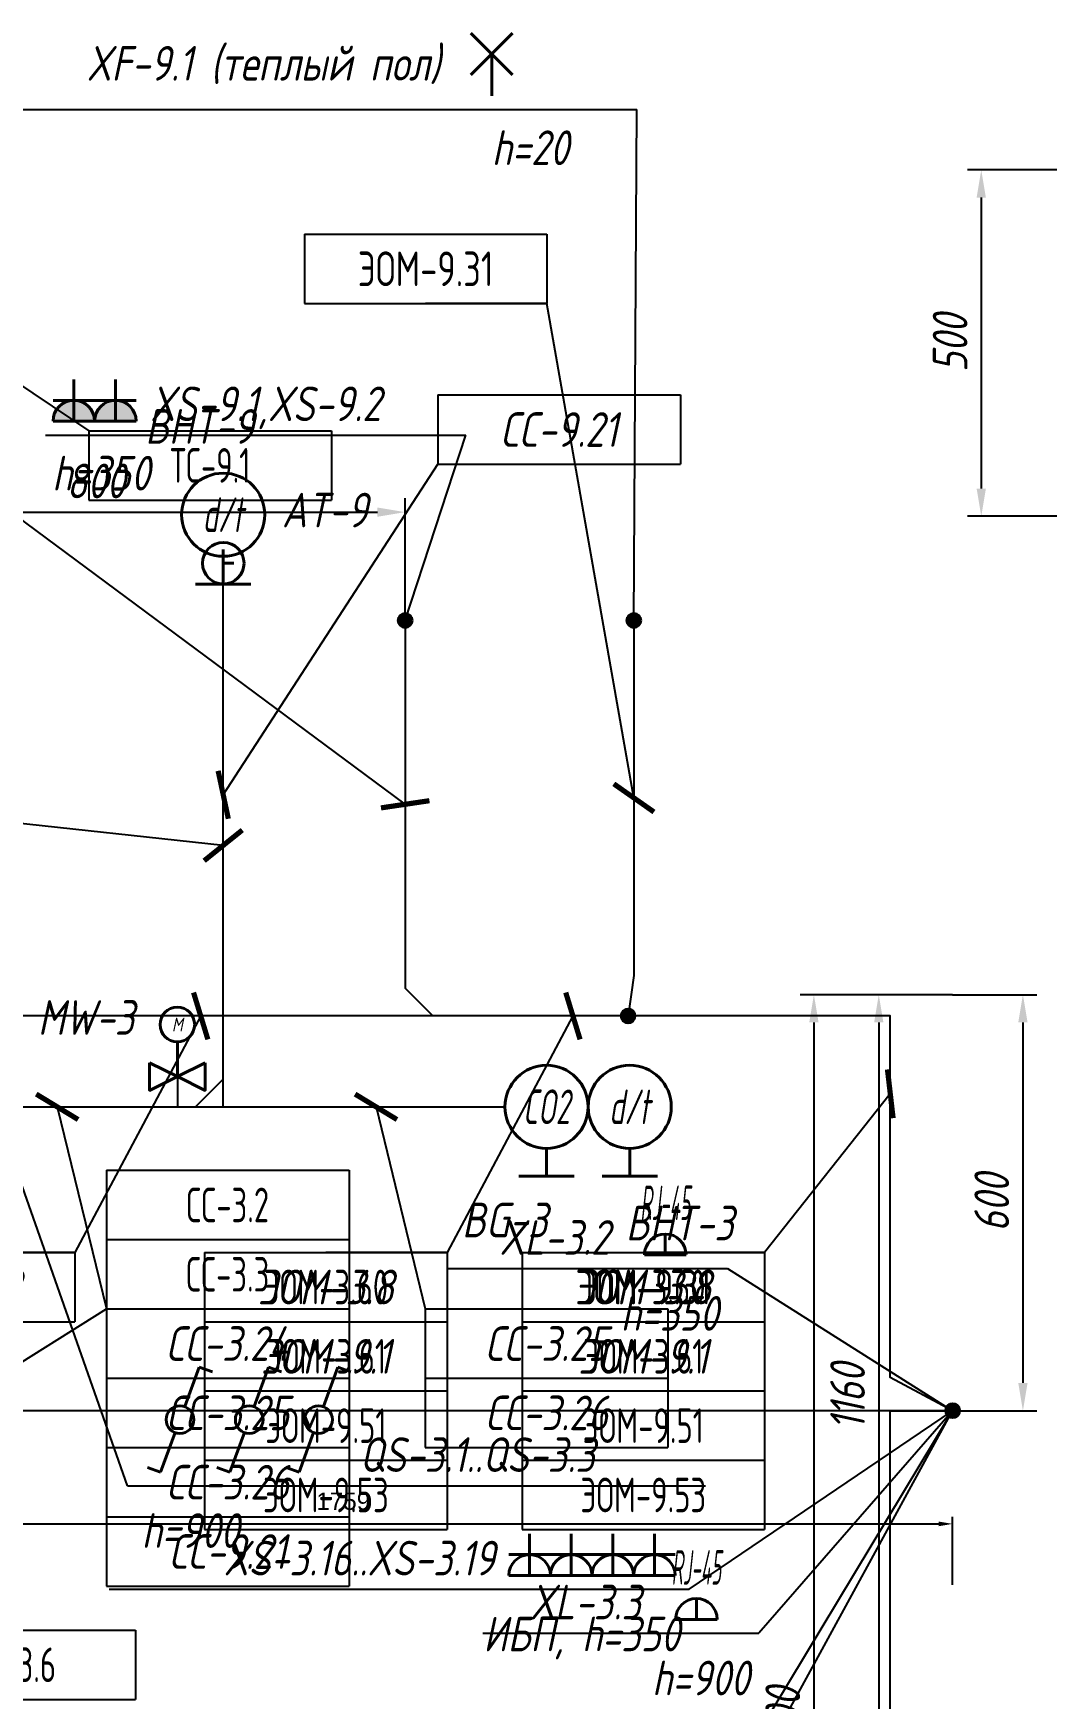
# Model space of a CAD drawing. Header units: millimetres. Extents: x -8189 to 16488, y -6763 to 17206.
# Drawn here: x 7465 to 8927, y 12224 to 14627 of the extents above; entities that cross this region are included whole.
import ezdxf
from ezdxf.enums import TextEntityAlignment as Align

# ---------------------------------------------------------------- set-up
doc = ezdxf.new("R2010")
doc.units = ezdxf.units.MM
doc.linetypes.add('DASHED', pattern=[19.05, 12.7, -6.35])
for name, color, linetype in [('02 Розетки', 7, 'Continuous'), ('03 Стационарное ЭО', 7, 'Continuous'), ('04 Освещение', 7, 'Continuous'), ('05 Слаботочка', 7, 'Continuous'), ('06 Авт-ка климата', 7, 'Continuous'), ('07 Авт-ка общая', 7, 'Continuous'), ('08 Пож. и техн. сигн.', 7, 'Continuous'), ('10 Привязка', 7, 'Continuous'), ('12 Трассы и коробки 220', 7, 'Continuous'), ('14 Лотки', 7, 'Continuous')]:
    doc.layers.add(name, color=color, linetype=linetype)
doc.layers.add('11 Привязка размеры', color=7, linetype='Continuous', plot=False)
doc.styles.add('GOST typeA', font='GOST_A.TTF')
doc.styles.get("Standard").update_dxf_attribs({"font": 'arial.ttf'})
doc.styles.add('ГОСТ-ISOCPEUR', font='isocpeui.ttf', dxfattribs={"width": 0.8})
doc.linetypes.add('220V_LINE', pattern='A,0.2,-0.05,["~220V",Standard,S=0.1,R=0,X=0,Y=-0.05],-0.4,0.1', length=0.75)
doc.dimstyles.new('ISO-25', dxfattribs={"dimtxt": 2.5, "dimasz": 2.5, "dimexe": 1.25, "dimexo": 0.625, "dimtad": 1, "dimtxsty": 'Standard', "dimcen": 2.5, "dimadec": 0, "dimazin": 0, "dimtfac": 1, "dimtmove": 0, "dimatfit": 3, "dimfxl": 1, "dimarcsym": 0})

# ---------------------------------------------------------------- blocks, each defined once
blk = doc.blocks.new('*D80')
at = {"layer": '11 Привязка размеры', "color": 0, "lineweight": -2}
for p, q in [((7201.2, 13780.1), (7201.2, 13956.3)), ((8001.2, 13780.1), (8001.2, 13956.3)), ((7241.2, 13936.3), (7961.2, 13936.3))]:
    blk.add_line(p, q, dxfattribs=at)
at = {"layer": '11 Привязка размеры', "color": 0}
for points in [[(7241.2, 13943), (7241.2, 13929.7), (7201.2, 13936.3)], [(7961.2, 13929.7), (7961.2, 13943), (8001.2, 13936.3)]]:
    blk.add_solid(points, dxfattribs=at)
at = {"layer": 'Defpoints', "color": 0}
for p in [(8001.2, 13936.3), (7201.2, 13780.1), (8001.2, 13780.1)]:
    blk.add_point(p, dxfattribs=at)
at = {"layer": '11 Привязка размеры', "color": 0, "insert": (7554.9, 13981.3), "char_height": 50, "attachment_point": 5, "style": 'ГОСТ-ISOCPEUR'}
blk.add_mtext('800', dxfattribs=at)
blk = doc.blocks.new('датчик CO2')
at = {"color": 0, "lineweight": -2}
for p, q in [((0, 2), (0, 0)), ((-2, 0), (2, 0))]:
    blk.add_line(p, q, dxfattribs=at)
blk.add_circle((0, 5), 3, dxfattribs=at)
at = {"color": 0, "lineweight": -2, "style": 'ГОСТ-ISOCPEUR', "width": 0.6}
blk.add_text('CO2', height=2.5, rotation=360, dxfattribs=at).set_placement((-0.01, 5), align=Align.MIDDLE_CENTER)
blk = doc.blocks.new('вентиль с электроприводом')
at = {"color": 0, "linetype": 'DASHED', "lineweight": -2}
blk.add_line((0, 2.5), (0, 0), dxfattribs=at)
at = {"color": 0, "lineweight": -2}
for points in [[(-2, 1), (-2, -1), (0, 0), (-2, 1)], [(2, 1), (2, -1), (0, 0), (2, 1)]]:
    blk.add_lwpolyline(points, dxfattribs=at)
blk.add_circle((0, 3.75), 1.25, dxfattribs=at)
at = {"color": 0, "lineweight": -2, "style": 'ГОСТ-ISOCPEUR', "width": 0.8}
blk.add_text('M', height=1, rotation=360, dxfattribs=at).set_placement((0, 3.75), align=Align.MIDDLE_CENTER)
blk = doc.blocks.new('стац. точка')
at = {"color": 0, "lineweight": -2}
for p, q in [((-1.5, 1.5), (1.5, -1.5)), ((1.5, 1.5), (-1.5, -1.5)), ((0, 0), (0, -3))]:
    blk.add_line(p, q, dxfattribs=at)
blk = doc.blocks.new('розетка скрытая трехполюсная')
at = {"color": 0, "lineweight": -2}
for p, q in [((0, 0), (0, 3)), ((-1.5, 1.5), (1.5, 1.5)), ((-1.5, 0), (1.5, 0))]:
    blk.add_line(p, q, dxfattribs=at)
blk.add_arc((0, 0), 1.5, 0, 180, dxfattribs=at)
blk = doc.blocks.new('*D123')
at = {"layer": '11 Привязка размеры', "color": 0, "lineweight": -2}
for p, q in [((8791.2, 13240.1), (8571, 13240.1)), ((8591, 13200.1), (8591, 11180.4)), ((8791.2, 11140.4), (8571, 11140.4))]:
    blk.add_line(p, q, dxfattribs=at)
at = {"layer": '11 Привязка размеры', "color": 0}
for points in [[(8597.7, 13200.1), (8584.3, 13200.1), (8591, 13240.1)], [(8584.3, 11180.4), (8597.7, 11180.4), (8591, 11140.4)]]:
    blk.add_solid(points, dxfattribs=at)
at = {"layer": 'Defpoints', "color": 0}
for p in [(8791.2, 13240.1), (8591, 11140.4), (8791.2, 11140.4)]:
    blk.add_point(p, dxfattribs=at)
at = {"layer": '11 Привязка размеры', "color": 0, "insert": (8546, 12190.2), "char_height": 50, "attachment_point": 5, "rotation": 90, "style": 'ГОСТ-ISOCPEUR'}
blk.add_mtext('2100', dxfattribs=at)
blk = doc.blocks.new('*D124')
at = {"layer": '11 Привязка размеры', "color": 0, "lineweight": -2}
for p, q in [((8791.2, 13240.1), (8912.6, 13240.1)), ((8892.6, 13200.1), (8892.6, 12679.9)), ((8801.2, 12639.9), (8912.6, 12639.9))]:
    blk.add_line(p, q, dxfattribs=at)
at = {"layer": '11 Привязка размеры', "color": 0}
for points in [[(8899.3, 13200.1), (8885.9, 13200.1), (8892.6, 13240.1)], [(8885.9, 12679.9), (8899.3, 12679.9), (8892.6, 12639.9)]]:
    blk.add_solid(points, dxfattribs=at)
at = {"layer": 'Defpoints', "color": 0}
for p in [(8791.2, 13240.1), (8801.2, 12639.9), (8892.6, 12639.9)]:
    blk.add_point(p, dxfattribs=at)
at = {"layer": '11 Привязка размеры', "color": 0, "insert": (8847.6, 12940), "char_height": 50, "attachment_point": 5, "rotation": 90, "style": 'ГОСТ-ISOCPEUR'}
blk.add_mtext('600', dxfattribs=at)
blk = doc.blocks.new('розетка скрытая трехполюсная IP54')
at = {"lineweight": -2}
h = blk.add_hatch(color=0, dxfattribs=at)
h.paths.add_polyline_path([(0, 0), (0, 1.5, 0.414214), (-1.5, 0)])
h.paths.add_polyline_path([(1.5, 0, 0.414214), (0, 1.5), (0, 0)])
at = {"color": 0, "lineweight": -2}
for p, q in [((0, 0), (0, 3)), ((-1.5, 1.5), (1.5, 1.5)), ((-1.5, 0), (1.5, 0))]:
    blk.add_line(p, q, dxfattribs=at)
blk.add_arc((0, 0), 1.5, 0, 180, dxfattribs=at)
blk = doc.blocks.new('*D128')
at = {"layer": '11 Привязка размеры', "color": 0, "lineweight": -2}
for p, q in [((8951.2, 14430.1), (8812.5, 14430.1)), ((8832.5, 14390.1), (8832.5, 13970.3)), ((8951.2, 13930.3), (8812.5, 13930.3))]:
    blk.add_line(p, q, dxfattribs=at)
at = {"layer": '11 Привязка размеры', "color": 0}
for points in [[(8839.2, 14390.1), (8825.8, 14390.1), (8832.5, 14430.1)], [(8825.8, 13970.3), (8839.2, 13970.3), (8832.5, 13930.3)]]:
    blk.add_solid(points, dxfattribs=at)
at = {"layer": 'Defpoints', "color": 0}
for p in [(8951.2, 14430.1), (8832.5, 13930.3), (8951.2, 13930.3)]:
    blk.add_point(p, dxfattribs=at)
at = {"layer": '11 Привязка размеры', "color": 0, "insert": (8787.5, 14180.2), "char_height": 50, "attachment_point": 5, "rotation": 90, "style": 'ГОСТ-ISOCPEUR'}
blk.add_mtext('500', dxfattribs=at)
blk = doc.blocks.new('*D154')
at = {"layer": '11 Привязка размеры', "color": 0, "lineweight": -2}
for p, q in [((8791.2, 13240.1), (8664.6, 13240.1)), ((8684.6, 13200.1), (8684.6, 12120.1)), ((8791.2, 12080.1), (8664.6, 12080.1))]:
    blk.add_line(p, q, dxfattribs=at)
at = {"layer": '11 Привязка размеры', "color": 0}
for points in [[(8691.3, 13200.1), (8677.9, 13200.1), (8684.6, 13240.1)], [(8677.9, 12120.1), (8691.3, 12120.1), (8684.6, 12080.1)]]:
    blk.add_solid(points, dxfattribs=at)
at = {"layer": 'Defpoints', "color": 0}
for p in [(8791.2, 13240.1), (8684.6, 12080.1), (8791.2, 12080.1)]:
    blk.add_point(p, dxfattribs=at)
at = {"layer": '11 Привязка размеры', "color": 0, "insert": (8639.6, 12660.1), "char_height": 50, "attachment_point": 5, "rotation": 90, "style": 'ГОСТ-ISOCPEUR'}
blk.add_mtext('1160', dxfattribs=at)
blk = doc.blocks.new('розетка RJ-45')
at = {"color": 0, "lineweight": -2}
for p, q in [((0, 0), (0, 1.5)), ((-1.5, 0), (1.5, 0))]:
    blk.add_line(p, q, dxfattribs=at)
blk.add_arc((0, 0), 1.5, 0, 180, dxfattribs=at)
at = {"color": 0, "lineweight": -2, "style": 'ГОСТ-ISOCPEUR', "width": 0.4}
blk.add_text('RJ-45', height=2.5, dxfattribs=at).set_placement((0, 2.5), align=Align.CENTER)
blk = doc.blocks.new('кнопка жалюзи')
at = {"color": 0, "lineweight": -2}
for p, q in [((0.35, 0.94), (1.39, 3.78)), ((1.39, 3.78), (2.34, 3.45)), ((-1.39, -3.78), (-0.35, -0.94)), ((-2.34, -3.45), (-1.39, -3.78))]:
    blk.add_line(p, q, dxfattribs=at)
blk.add_circle((0, 0), 1, dxfattribs=at)
blk = doc.blocks.new('*T215')
at = {"layer": '02 Розетки', "color": 0, "lineweight": -2}
for p, q in [((0, 0), (350, 0)), ((0, 0), (0, -200)), ((350, 0), (350, -200)), ((0, -100), (350, -100)), ((0, -200), (350, -200))]:
    blk.add_line(p, q, dxfattribs=at)
at = {"layer": '02 Розетки', "color": 0, "char_height": 50, "width": 330, "attachment_point": 5, "style": 'ГОСТ-ISOCPEUR'}
for s, insert in [('{ЭОМ-3.8}', (175, -50)), ('{ЭОМ-9.1}', (175, -150))]:
    blk.add_mtext(s, dxfattribs=dict(at, insert=insert))
blk = doc.blocks.new('*T216')
at = {"layer": '02 Розетки', "color": 0, "lineweight": -2}
for p, q in [((0, 0), (350, 0)), ((0, 0), (0, -200)), ((350, 0), (350, -200)), ((0, -100), (350, -100)), ((0, -200), (350, -200))]:
    blk.add_line(p, q, dxfattribs=at)
at = {"layer": '02 Розетки', "color": 0, "char_height": 50, "width": 330, "attachment_point": 5, "style": 'ГОСТ-ISOCPEUR'}
for s, insert in [('{ЭОМ-3.8}', (175, -50)), ('{ЭОМ-9.1}', (175, -150))]:
    blk.add_mtext(s, dxfattribs=dict(at, insert=insert))
blk = doc.blocks.new('*T217')
at = {"layer": '02 Розетки', "color": 0, "lineweight": -2}
for p, q in [((0, 0), (350, 0)), ((0, 0), (0, -100)), ((350, 0), (350, -100)), ((0, -100), (350, -100))]:
    blk.add_line(p, q, dxfattribs=at)
at = {"layer": '02 Розетки', "color": 0, "insert": (175, -50), "char_height": 50, "width": 330, "attachment_point": 5, "style": 'ГОСТ-ISOCPEUR'}
blk.add_mtext('{ЭОМ-3.8}', dxfattribs=at)
blk = doc.blocks.new('*T220')
at = {"layer": '03 Стационарное ЭО', "color": 0, "lineweight": -2}
for p, q in [((0, 0), (350, 0)), ((0, 0), (0, -100)), ((350, 0), (350, -100)), ((0, -100), (350, -100))]:
    blk.add_line(p, q, dxfattribs=at)
at = {"layer": '03 Стационарное ЭО', "color": 0, "insert": (175, -50), "char_height": 50, "width": 330, "attachment_point": 5, "style": 'GOST typeA'}
blk.add_mtext('{\\W0.9;ЭОМ-9.31}', dxfattribs=at)
blk = doc.blocks.new('*T283')
at = {"layer": '03 Стационарное ЭО', "color": 0, "lineweight": -2}
for p, q in [((0, 0), (350, 0)), ((0, 0), (0, -100)), ((350, 0), (350, -100)), ((0, -100), (350, -100))]:
    blk.add_line(p, q, dxfattribs=at)
at = {"layer": '03 Стационарное ЭО', "color": 0, "insert": (175, -50), "char_height": 50, "width": 330, "attachment_point": 5, "style": 'GOST typeA'}
blk.add_mtext('{\\W0.9;ЭОМ-9.31}', dxfattribs=at)
blk = doc.blocks.new('*T349')
at = {"layer": '04 Освещение', "color": 0, "lineweight": -2}
for p, q in [((0, 0), (350, 0)), ((0, 0), (0, -400)), ((350, 0), (350, -400)), ((0, -100), (350, -100)), ((0, -200), (350, -200)), ((0, -300), (350, -300)), ((0, -400), (350, -400))]:
    blk.add_line(p, q, dxfattribs=at)
at = {"layer": '04 Освещение', "color": 0, "char_height": 50, "width": 330, "attachment_point": 5, "style": 'GOST typeA'}
for s, insert in [('{\\W0.8;ЭОМ-3.60}', (175, -50)), ('{\\W0.8;ЭОМ-3.61}', (175, -150)), ('{\\W0.8;ЭОМ-9.51}', (175, -250)), ('{\\W0.8;ЭОМ-9.53}', (175, -350))]:
    blk.add_mtext(s, dxfattribs=dict(at, insert=insert))
blk = doc.blocks.new('*T350')
at = {"layer": '04 Освещение', "color": 0, "lineweight": -2}
for p, q in [((0, 0), (350, 0)), ((0, 0), (0, -400)), ((350, 0), (350, -400)), ((0, -100), (350, -100)), ((0, -200), (350, -200)), ((0, -300), (350, -300)), ((0, -400), (350, -400))]:
    blk.add_line(p, q, dxfattribs=at)
at = {"layer": '04 Освещение', "color": 0, "char_height": 50, "width": 330, "attachment_point": 5, "style": 'GOST typeA'}
for s, insert in [('{\\W0.8;ЭОМ-3.60}', (175, -50)), ('{\\W0.8;ЭОМ-3.61}', (175, -150)), ('{\\W0.8;ЭОМ-9.51}', (175, -250)), ('{\\W0.8;ЭОМ-9.53}', (175, -350))]:
    blk.add_mtext(s, dxfattribs=dict(at, insert=insert))
blk = doc.blocks.new('часы')
at = {"color": 0, "lineweight": -2}
for q in [(9893.5, 982.52), (9894.25, 981.52)]:
    blk.add_line((9893.5, 981.52), q, dxfattribs=at)
blk.add_circle((9893.5, 981.52), 1.5, dxfattribs=at)
blk = doc.blocks.new('датчик температуры и влажности')
at = {"color": 0, "lineweight": -2}
for p, q in [((0, 2), (0, 0)), ((-2, 0), (2, 0))]:
    blk.add_line(p, q, dxfattribs=at)
blk.add_circle((0, 5), 3, dxfattribs=at)
at = {"color": 0, "lineweight": -2, "style": 'ГОСТ-ISOCPEUR', "width": 0.6}
blk.add_text('d/t', height=2.5, rotation=360, dxfattribs=at).set_placement((-0.01, 5), align=Align.MIDDLE_CENTER)
blk = doc.blocks.new('*T543')
at = {"layer": '06 Авт-ка климата', "color": 0, "lineweight": -2}
for p, q in [((0, 0), (350, 0)), ((0, 0), (0, -400)), ((350, 0), (350, -400)), ((0, -100), (350, -100)), ((0, -200), (350, -200)), ((0, -300), (350, -300)), ((0, -400), (350, -400))]:
    blk.add_line(p, q, dxfattribs=at)
at = {"layer": '06 Авт-ка климата', "color": 0, "char_height": 50, "width": 330, "attachment_point": 5, "style": 'ГОСТ-ISOCPEUR'}
for s, insert in [('{СС-3.24}', (175, -50)), ('{СС-3.25}', (175, -150)), ('{СС-3.26}', (175, -250)), ('{СС-9.21}', (175, -350))]:
    blk.add_mtext(s, dxfattribs=dict(at, insert=insert))
blk = doc.blocks.new('*T579')
at = {"layer": '06 Авт-ка климата', "color": 0, "lineweight": -2}
for p, q in [((0, 0), (350, 0)), ((0, 0), (0, -100)), ((350, 0), (350, -100)), ((0, -100), (350, -100))]:
    blk.add_line(p, q, dxfattribs=at)
at = {"layer": '06 Авт-ка климата', "color": 0, "insert": (175, -50), "char_height": 50, "width": 330, "attachment_point": 5, "style": 'ГОСТ-ISOCPEUR'}
blk.add_mtext('{СС-9.21}', dxfattribs=at)
blk = doc.blocks.new('*T600')
at = {"layer": '06 Авт-ка климата', "color": 0, "lineweight": -2}
for p, q in [((0, 0), (350, 0)), ((0, 0), (0, -200)), ((350, 0), (350, -200)), ((0, -100), (350, -100)), ((0, -200), (350, -200))]:
    blk.add_line(p, q, dxfattribs=at)
at = {"layer": '06 Авт-ка климата', "color": 0, "char_height": 50, "width": 330, "attachment_point": 5, "style": 'ГОСТ-ISOCPEUR'}
for s, insert in [('{СС-3.25}', (175, -50)), ('{СС-3.26}', (175, -150))]:
    blk.add_mtext(s, dxfattribs=dict(at, insert=insert))
blk = doc.blocks.new('*T644')
at = {"layer": '05 Слаботочка', "color": 0, "lineweight": -2}
for p, q in [((0, 0), (350, 0)), ((0, 0), (0, -200)), ((350, 0), (350, -200)), ((0, -100), (350, -100)), ((0, -200), (350, -200))]:
    blk.add_line(p, q, dxfattribs=at)
at = {"layer": '05 Слаботочка', "color": 0, "char_height": 50, "width": 330, "attachment_point": 5, "style": 'GOST typeA'}
for s, insert in [('{\\W0.8;СС-3.2}', (175, -50)), ('{\\W0.8;СС-3.3}', (175, -150))]:
    blk.add_mtext(s, dxfattribs=dict(at, insert=insert))
blk = doc.blocks.new('*T650')
at = {"layer": '05 Слаботочка', "color": 0, "lineweight": -2}
for p, q in [((0, 0), (350, 0)), ((0, 0), (0, -100)), ((350, 0), (350, -100)), ((0, -100), (350, -100))]:
    blk.add_line(p, q, dxfattribs=at)
at = {"layer": '05 Слаботочка', "color": 0, "insert": (175, -50), "char_height": 50, "width": 330, "attachment_point": 5, "style": 'GOST typeA'}
blk.add_mtext('{\\W0.8;СС-3.6}', dxfattribs=at)
blk = doc.blocks.new('*T728')
at = {"layer": '08 Пож. и техн. сигн.', "color": 0, "lineweight": -2}
for p, q in [((0, 0), (350, 0)), ((0, 0), (0, -100)), ((350, 0), (350, -100)), ((0, -100), (350, -100))]:
    blk.add_line(p, q, dxfattribs=at)
at = {"layer": '08 Пож. и техн. сигн.', "color": 0, "insert": (175, -50), "char_height": 50, "width": 330, "attachment_point": 5, "style": 'GOST typeA'}
blk.add_mtext('{\\W0.8;ТС-9.1}', dxfattribs=at)
blk = doc.blocks.new('*D823')
at = {"layer": '14 Лотки', "color": 0, "lineweight": -2}
for p, q in [((7032.4, 12388.6), (7032.4, 12486.6)), ((7052.4, 12476.6), (8771.2, 12476.6)), ((8791.2, 12388.6), (8791.2, 12486.6))]:
    blk.add_line(p, q, dxfattribs=at)
at = {"layer": '14 Лотки', "color": 0}
for points in [[(7052.4, 12479.9), (7052.4, 12473.2), (7032.4, 12476.6)], [(8771.2, 12473.2), (8771.2, 12479.9), (8791.2, 12476.6)]]:
    blk.add_solid(points, dxfattribs=at)
at = {"layer": 'Defpoints', "color": 0}
for p in [(8791.2, 12476.6), (7032.4, 12388.6), (8791.2, 12388.6)]:
    blk.add_point(p, dxfattribs=at)
at = {"layer": '14 Лотки', "color": 0, "insert": (7911.8, 12509.1), "char_height": 25, "attachment_point": 5}
blk.add_mtext('1759', dxfattribs=at)

msp = doc.modelspace()

# ---------------------------------------------------------------- hatches: boundary and pattern name
at = {"layer": '02 Розетки'}
msp.add_hatch(color=256, dxfattribs=at).paths.add_polyline_path([(7991.2, 13780.1, 1), (8011.2, 13780.1, 1)])
at = {"layer": '03 Стационарное ЭО'}
msp.add_hatch(color=256, dxfattribs=at).paths.add_polyline_path([(8321.2, 13780.1, 1), (8341.2, 13780.1, 1)])
at = {"layer": '10 Привязка'}
msp.add_hatch(color=256, dxfattribs=at).paths.add_polyline_path([(8781.2, 12639.9, 1), (8801.2, 12639.9, 1)])
at = {"layer": '12 Трассы и коробки 220'}
msp.add_hatch(color=256, dxfattribs=at).paths.add_polyline_path([(8312.8, 13209.4, 1), (8332.8, 13209.4, 1)])

# ---------------------------------------------------------------- linework, layer by layer
at = {"layer": '02 Розетки'}
for p, q in [((7482.1, 14047.6), (8088.9, 14047.6)), ((8001.2, 13780.1), (8088.9, 14047.6)), ((8365.4, 11861.3), (8791.2, 12639.9)), ((8410.8, 12382.2), (8791.2, 12639.9)), ((7573.9, 12382.2), (8410.8, 12382.2))]:
    msp.add_line(p, q, dxfattribs=at)
at = {"layer": '02 Розетки', "linetype": '220V_LINE', "ltscale": 200, "flags": 128}
msp.add_lwpolyline([(8001.2, 13780.1), (8001.2, 13249.4), (8041.2, 13209.4)], dxfattribs=at)
at = {"layer": '02 Розетки', "lineweight": 40}
msp.add_circle((8001.2, 13780.1), 10, dxfattribs=at)
at = {"layer": '03 Стационарное ЭО', "color": 7}
for p in [(7371.3, 14517.2), (8331.2, 13780.1)]:
    msp.add_line(p, (8335.6, 14517.2), dxfattribs=at)
at = {"layer": '03 Стационарное ЭО', "color": 7, "linetype": '220V_LINE', "ltscale": 200, "flags": 128}
msp.add_lwpolyline([(8331.2, 13780.1), (8331.2, 13268), (8322.8, 13209.4)], dxfattribs=at)
at = {"layer": '03 Стационарное ЭО', "lineweight": 40}
msp.add_circle((8331.2, 13780.1), 10, dxfattribs=at)
at = {"layer": '05 Слаботочка'}
for p, q in [((8062.3, 12844.8), (8466.5, 12844.8)), ((8466.5, 12844.8), (8791.2, 12639.9)), ((8791.2, 12639.9), (8511.4, 12318.8)), ((8113.3, 12318.8), (8511.4, 12318.8))]:
    msp.add_line(p, q, dxfattribs=at)
for points in [[(7007.4, 13038.3), (7047.4, 13078.3), (7738.6, 13078.3), (7738.6, 13832.6)], [(8791.2, 12639.9), (7047.4, 12639.9), (7007.4, 12599.9)]]:
    msp.add_lwpolyline(points, dxfattribs=at)
at = {"layer": '06 Авт-ка климата'}
for p, q in [((7738.6, 13118.3), (7738.6, 13832.6)), ((7672.4, 13122), (7672.4, 13078.3)), ((7738.6, 13118.3), (7698.6, 13078.3))]:
    msp.add_line(p, q, dxfattribs=at)
msp.add_lwpolyline([(7007.4, 13038.3), (7047.4, 13078.3), (8145.2, 13078.3)], dxfattribs=at)
at = {"layer": '07 Авт-ка общая'}
for q in [(7351.2, 13240.1), (8434.4, 12531.5)]:
    msp.add_line((7600.7, 12531.5), q, dxfattribs=at)
at = {"layer": '10 Привязка', "lineweight": 40}
msp.add_circle((8791.2, 12639.9), 10, dxfattribs=at)
at = {"layer": '12 Трассы и коробки 220'}
msp.add_line((8456.9, 12086), (8791.2, 12639.9), dxfattribs=at)
at = {"layer": '12 Трассы и коробки 220', "linetype": '220V_LINE', "ltscale": 200, "flags": 128}
for points in [[(8322.8, 13209.4), (8298.7, 13209.4), (7250.5, 13209.4), (7250.5, 13409.4), (7281.2, 13440.1)], [(8791.2, 12639.9), (8701.2, 12687.9), (8701.2, 13209.4), (8322.8, 13209.4), (8322.8, 13209.4)], [(8791.2, 11140.4), (8701.2, 11166.5), (8701.2, 12639.9), (8791.2, 12639.9)]]:
    msp.add_lwpolyline(points, dxfattribs=at)
at = {"layer": '12 Трассы и коробки 220', "lineweight": 40}
msp.add_circle((8322.8, 13209.4), 10, dxfattribs=at)

# ---------------------------------------------------------------- block references
for name, p in [('*T220', (7855.7, 14337.4)), ('*T579', (8048.4, 14105.5)), ('*T728', (7544.9, 14053.8)), ('*T644', (7570.1, 12986.7)), ('*T217', (7174.6, 12868.3)), ('*T216', (7711.8, 12868.3)), ('*T350', (7711.8, 12868.3)), ('*T215', (8169.8, 12868.3)), ('*T283', (8169.8, 12868.3)), ('*T349', (8169.8, 12868.3)), ('*T543', (7570.1, 12786.7)), ('*T600', (8030.2, 12786.7)), ('*T650', (7262, 12323.3))]:
    msp.add_blockref(name, p)
at = {"layer": '02 Розетки', "color": 1, "lineweight": 40, "xscale": 20, "yscale": 20, "zscale": 20}
for name, p in [('розетка скрытая трехполюсная IP54', (7523, 14067.6)), ('розетка скрытая трехполюсная IP54', (7583, 14067.6)), ('розетка скрытая трехполюсная', (8180.8, 12402.2)), ('розетка скрытая трехполюсная', (8240.8, 12402.2)), ('розетка скрытая трехполюсная', (8300.8, 12402.2)), ('розетка скрытая трехполюсная', (8360.8, 12402.2))]:
    msp.add_blockref(name, p, dxfattribs=at)
at = {"layer": '03 Стационарное ЭО', "color": 5, "lineweight": 40, "xscale": 20, "yscale": 20, "zscale": 20}
msp.add_blockref('стац. точка', (8126, 14597.2), dxfattribs=at)
at = {"layer": '05 Слаботочка', "color": 5, "lineweight": 40, "xscale": 20, "yscale": 20, "zscale": 20}
msp.add_blockref('часы', (-190131.3, -5767.8), dxfattribs=at)
at = {"layer": '05 Слаботочка', "color": 6, "lineweight": 40, "xscale": 20, "yscale": 20, "zscale": 20}
for p in [(8376.5, 12864.8), (8421.4, 12338.8)]:
    msp.add_blockref('розетка RJ-45', p, dxfattribs=at)
at = {"layer": '06 Авт-ка климата', "lineweight": 40, "xscale": 20, "yscale": 20, "zscale": 20}
for name, p in [('датчик температуры и влажности', (7738.6, 13832.6)), ('датчик CO2', (8205.2, 12978.3)), ('датчик температуры и влажности', (8325.2, 12978.3))]:
    msp.add_blockref(name, p, dxfattribs=at)
at = {"layer": '06 Авт-ка климата', "color": 2, "lineweight": 40, "xscale": 20, "yscale": 20, "zscale": 20}
msp.add_blockref('вентиль с электроприводом', (7672.4, 13122), dxfattribs=at)
at = {"layer": '07 Авт-ка общая', "lineweight": 40, "xscale": 20, "yscale": 20, "zscale": 20}
for p in [(7676.1, 12627), (7776.1, 12627), (7876.1, 12627)]:
    msp.add_blockref('кнопка жалюзи', p, dxfattribs=at)

# ---------------------------------------------------------------- texts
at = {"layer": '02 Розетки', "linetype": 'Continuous', "style": 'ГОСТ-ISOCPEUR', "width": 0.8}
for s, p in [('XS-9.1,XS-9.2', (7633, 14067.6)), ('h=350', (7491.6, 13967.5))]:
    msp.add_text(s, height=50, dxfattribs=at).set_placement(p)
for s, p in [('XS-3.16..XS-3.19', (8130.8, 12402.2)), ('ИБП, h=350', (8397.5, 12292.7))]:
    msp.add_text(s, height=50, dxfattribs=at).set_placement(p, align=Align.RIGHT)
at = {"layer": '03 Стационарное ЭО', "color": 7, "linetype": 'Continuous', "style": 'ГОСТ-ISOCPEUR', "width": 0.8}
msp.add_text('XF-9.1 (теплый пол)', height=50, dxfattribs=at).set_placement((8052, 14558.9), align=Align.RIGHT)
msp.add_text('h=20', height=50, dxfattribs=at).set_placement((8126, 14437.1))
at = {"layer": '05 Слаботочка', "linetype": 'Continuous', "style": 'ГОСТ-ISOCPEUR', "width": 0.8}
for s, p in [('AT-9', (7947.4, 13914.3)), ('XL-3.2', (8296.5, 12864.8)), ('h=350', (8453.3, 12755.3)), ('XL-3.3', (8341.4, 12338.8)), ('h=900', (8498.2, 12229.2))]:
    msp.add_text(s, height=50, dxfattribs=at).set_placement(p, align=Align.RIGHT)
at = {"layer": '06 Авт-ка климата', "linetype": 'Continuous', "style": 'ГОСТ-ISOCPEUR', "width": 0.8}
for s, p in [('BHT-9', (7783.1, 14035)), ('MW-3', (7610.2, 13182.2)), ('BG-3', (8206.7, 12890)), ('BHT-3', (8475.3, 12885.6))]:
    msp.add_text(s, height=50, dxfattribs=at).set_placement(p, align=Align.RIGHT)
at = {"layer": '07 Авт-ка общая', "linetype": 'Continuous', "style": 'ГОСТ-ISOCPEUR', "width": 0.8}
for s, p in [('QS-3.1..QS-3.3', (7935.6, 12551.5)), ('h=900', (7620.7, 12441.9))]:
    msp.add_text(s, height=50, dxfattribs=at).set_placement(p)

# ---------------------------------------------------------------- dimensions: what is measured, and where the dimension line sits
at = {"layer": '11 Привязка размеры'}
for base, p1, p2, picture, middle in [((8832.5, 13930.3), (8951.2, 14430.1), (8951.2, 13930.3), '*D128', (8787.5, 14180.2)), ((8591, 11140.4), (8791.2, 13240.1), (8791.2, 11140.4), '*D123', (8546, 12190.2)), ((8684.6, 12080.1), (8791.2, 13240.1), (8791.2, 12080.1), '*D154', (8639.6, 12660.1))]:
    dim = msp.add_linear_dim(base=base, p1=p1, p2=p2, angle=90, dimstyle='ISO-25', override={"dimtxt": 50, "dimasz": 40, "dimexe": 20, "dimexo": 0, "dimgap": 20, "dimdec": 0, "dimtxsty": 'ГОСТ-ISOCPEUR'}, dxfattribs=at)
    dim.commit()
    dim.dimension.update_dxf_attribs({"geometry": picture, "text_midpoint": middle})
dim = msp.add_linear_dim(base=(8001.2, 13936.3), p1=(7201.2, 13780.1), p2=(8001.2, 13780.1), dimstyle='ISO-25', override={"dimtxt": 50, "dimasz": 40, "dimexe": 20, "dimexo": 0, "dimgap": 20, "dimdec": 0, "dimtxsty": 'ГОСТ-ISOCPEUR'}, dxfattribs=at)
dim.commit()
dim.dimension.update_dxf_attribs({"geometry": '*D80', "text_midpoint": (7554.9, 13936.3), "dimtype": 160})
dim = msp.add_linear_dim(base=(8892.6, 12639.9), p1=(8791.2, 13240.1), p2=(8801.2, 12639.9), angle=90, dimstyle='ISO-25', override={"dimtxt": 50, "dimasz": 40, "dimexe": 20, "dimexo": 0, "dimgap": 20, "dimdec": 0, "dimtxsty": 'ГОСТ-ISOCPEUR'}, dxfattribs=at)
dim.commit()
dim.dimension.update_dxf_attribs({"geometry": '*D124', "text_midpoint": (8892.6, 12940), "dimtype": 160})
at = {"layer": '14 Лотки'}
dim = msp.add_linear_dim(base=(8791.2, 12476.6), p1=(7032.4, 12388.6), p2=(8791.2, 12388.6), dimstyle='ISO-25', override={"dimtxt": 25, "dimasz": 20, "dimexe": 10, "dimexo": 0, "dimgap": 20, "dimdec": 0}, dxfattribs=at)
dim.commit()
dim.dimension.update_dxf_attribs({"geometry": '*D823', "text_midpoint": (7911.8, 12509.1)})

# ---------------------------------------------------------------- leaders
at = {"layer": '02 Розетки'}
for points in [[(8001.2, 13514.8), (7366.7, 13985.2), (7191.7, 13985.2)], [(7706.1, 13209.4), (7524.6, 12868.3), (7349.6, 12868.3)], [(8243.2, 13209.4), (8061.8, 12868.3), (7886.8, 12868.3)], [(8701.2, 13097.1), (8519.8, 12868.3), (8344.8, 12868.3)]]:
    msp.add_leader(points, dimstyle='ISO-25', override={"dimasz": 50, "dimgap": 1, "dimtad": 0, "dimldrblk": 'ArchTick'}, dxfattribs=at)
at = {"layer": '03 Стационарное ЭО'}
for points in [[(8331.2, 13524), (8205.7, 14237.4), (8030.7, 14237.4)], [(8701.2, 13097.1), (8519.8, 12868.3), (8344.8, 12868.3)]]:
    msp.add_leader(points, dimstyle='ISO-25', override={"dimasz": 50, "dimgap": 1, "dimtad": 0, "dimldrblk": 'ArchTick'}, dxfattribs=at)
at = {"layer": '04 Освещение'}
for points in [[(8243.2, 13209.4), (8061.8, 12868.3), (7886.8, 12868.3)], [(8701.2, 13097.1), (8519.8, 12868.3), (8344.8, 12868.3)]]:
    msp.add_leader(points, dimstyle='ISO-25', override={"dimasz": 50, "dimgap": 1, "dimtad": 0, "dimldrblk": 'ArchTick'}, dxfattribs=at)
at = {"layer": '05 Слаботочка'}
for points in [[(7738.6, 13455.5), (7048.4, 13530.5), (6858.2, 13530.5)], [(7335.4, 12639.9), (7570.1, 12786.7), (7745.1, 12786.7)]]:
    msp.add_leader(points, dimstyle='ISO-25', override={"dimasz": 50, "dimgap": 1, "dimtad": 0, "dimldrblk": 'ArchTick'}, dxfattribs=at)
at = {"layer": '06 Авт-ка климата'}
for points in [[(7738.6, 13528.5), (8048.4, 14005.5), (8223.4, 14005.5)], [(7499, 13078.3), (7570.1, 12786.7), (7745.1, 12786.7)], [(7959.1, 13078.3), (8030.2, 12786.7), (8205.2, 12786.7)]]:
    msp.add_leader(points, dimstyle='ISO-25', override={"dimasz": 50, "dimgap": 1, "dimtad": 0, "dimldrblk": 'ArchTick'}, dxfattribs=at)
at = {"layer": '08 Пож. и техн. сигн.'}
msp.add_leader([(7313.8, 14208.3), (7544.9, 14053.8), (7704.8, 14053.8)], dimstyle='ISO-25', override={"dimasz": 50, "dimgap": 1, "dimtad": 0, "dimldrblk": 'ArchTick'}, dxfattribs=at)

doc.saveas('drawing.dxf')
